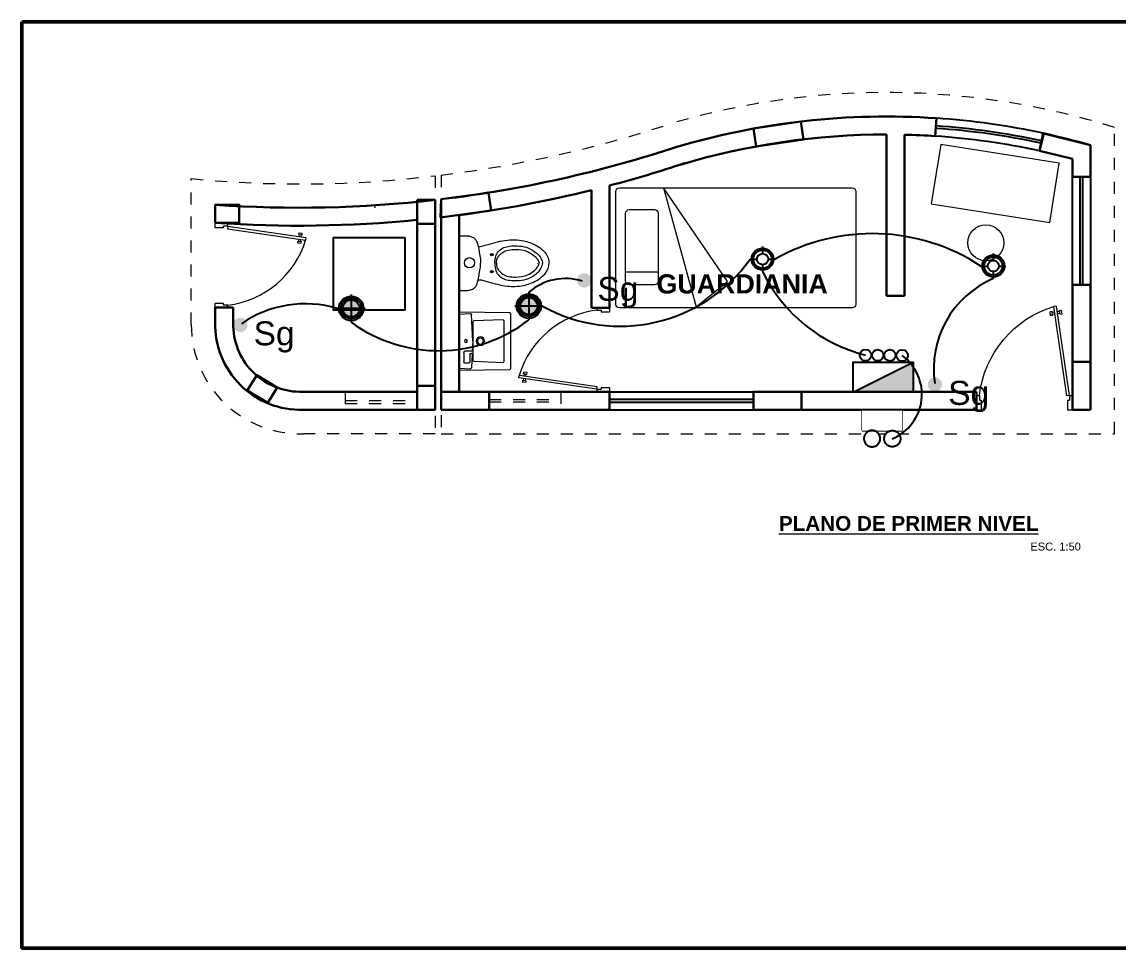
# Model space of a CAD drawing. Header units: millimetres. Extents: x 529.7 to 562.4, y 331.7 to 353.2.
# Drawn here: x 529.65 to 538.79, y 344.87 to 352.58 of the extents above; entities that cross this region are included whole.
import ezdxf

# ---------------------------------------------------------------- set-up
doc = ezdxf.new("R2010")
doc.units = ezdxf.units.MM
doc.set_wipeout_variables(frame=1)
for name, pattern in [('CONTINUA', [0]), ('DASHED2', [0.375, 0.25, -0.125]), ('HIDDEN2', [0.1875, 0.125, -0.0625])]:
    doc.linetypes.add(name, pattern=pattern)
for name, color, linetype, lineweight in [('0_Pluma_Nº__1', 253, 'Continuous', 9), ('COLUMNAS 50', 32, 'Continuous', 70), ('Emergencia', 20, 'Continuous', 25), ('Letras El', 9, 'Continuous', 5), ('letras sr', 7, 'Continuous', 5), ('Muebles fijos El', 101, 'Continuous', 0), ('Muros el', 144, 'Continuous', 60), ('Proyeccciones', 1, 'DASHED2', 18), ('Puertas El', 21, 'Continuous', 15), ('ROTULO', 253, 'Continuous', 0), ('Sanitarios el', 141, 'Continuous', 15), ('TOMACORRIENTE', 5, 'HIDDEN2', 30)]:
    doc.layers.add(name, color=color, linetype=linetype, lineweight=lineweight)
doc.layers.add('ALUMBRADO', color=1, linetype='Continuous')
doc.styles.add('Santa Rosa 1 50', font='trebuc.ttf')
doc.styles.get("Standard").update_dxf_attribs({"font": 'arial.ttf'})

# ---------------------------------------------------------------- blocks, each defined once
blk = doc.blocks.new('puerta 1.00')
at = {"layer": 'Puertas El'}
for p, q in [((165.765, -11.935), (165.765, -11.885)), ((165.865, -11.935), (165.765, -11.935)), ((165.915, -11.915), (165.865, -11.915)), ((165.865, -11.935), (165.865, -11.915)), ((165.915, -11.915), (165.911, -11.945)), ((165.911, -11.945), (166.841, -12.08)), ((165.915, -11.915), (165.915, -11.885)), ((165.915, -11.915), (166.845, -12.051)), ((166.76, -12.013), (166.763, -11.993)), ((166.763, -11.993), (166.802, -11.999)), ((166.748, -12.092), (166.746, -12.112)), ((166.748, -12.092), (166.788, -12.098)), ((166.762, -12.069), (166.758, -12.093)), ((166.76, -12.013), (166.8, -12.019)), ((166.766, -12.039), (166.77, -12.014)), ((166.782, -12.072), (166.778, -12.096)), ((166.788, -12.098), (166.785, -12.118)), ((166.79, -12.017), (166.786, -12.042)), ((166.8, -12.019), (166.802, -11.999)), ((166.845, -12.051), (166.841, -12.08)), ((166.845, -12.051), (166.841, -12.08)), ((166.845, -12.051), (166.841, -12.08)), ((166.746, -12.112), (166.785, -12.118)), ((165.765, -12.855), (165.765, -12.835)), ((165.765, -12.885), (165.765, -12.835)), ((165.865, -12.835), (165.765, -12.835)), ((165.865, -12.855), (165.865, -12.835)), ((165.915, -12.855), (165.865, -12.855)), ((165.915, -12.885), (165.915, -12.855))]:
    blk.add_line(p, q, dxfattribs=at)
at = {"layer": 'Puertas El', "linetype": 'ByBlock'}
blk.add_arc((165.782, -11.755), 1.108, 276.8989, 342.9435, dxfattribs=at)
blk = doc.blocks.new('Mure01pl')
at = {"color": 0, "linetype": 'ByBlock'}
blk.add_line((0.2001, -0.1061), (0.2001, -0.3767), dxfattribs=at)
blk.add_lwpolyline([(0.5, -1.995), (0.5, -0.055, 0.414214), (0.47, -0.025), (-0.47, -0.025, 0.414214), (-0.5, -0.055), (-0.5, -1.995, 0.414214), (-0.47, -2.025), (0.47, -2.025)], format="xyb", dxfattribs=at)
blk.add_lwpolyline([(-0.2889, -0.3767), (0.2778, -0.3767, 0.414214), (0.3078, -0.3467), (0.3078, -0.1361, 0.414214), (0.2778, -0.1061), (-0.2889, -0.1061, 0.414214), (-0.3189, -0.1361), (-0.3189, -0.3467, 0.414214)], format="xyb", close=True, dxfattribs=at)
blk.add_lwpolyline([(0.4912, -0.6956), (0.2787, -0.9566), (-0.5, -0.4227)], close=True, dxfattribs=at)
blk.add_arc((0.47, -1.995), 0.03, 270, 0, dxfattribs=at)
blk = doc.blocks.new('INODFLUX-P')
at = {"layer": 'Sanitarios el'}
for p, q in [((0, -0.2121), (0, 0.2126)), ((0.023, 0.2288), (0.0672, 0.2288)), ((0, 0.1438), (0, -0.0981)), ((0.2582, 0.0706), (0.2891, 0.0706)), ((0.2582, -0.071), (0.2891, -0.071)), ((0.023, -0.2282), (0.023, -0.2282)), ((0.023, -0.2282), (0.0672, -0.2282))]:
    blk.add_line(p, q, dxfattribs=at)
for centre, radius in [((0.0867, 0.0033), 0.0425), ((0.2717, 0.0706), 0.00872), ((0.2717, -0.071), 0.00872)]:
    blk.add_circle(centre, radius, dxfattribs=at)
for points in [[(0, 0.2126), (0.0044, 0.2213), (0.0135, 0.2274), (0.023, 0.2288)], [(0.0672, 0.2288), (0.0955, 0.223), (0.1264, 0.2081), (0.1445, 0.1864), (0.157, 0.1508), (0.1588, 0.1386)], [(0.1874, 0.1409), (0.2442, 0.1561), (0.3196, 0.1768), (0.4039, 0.1925), (0.4675, 0.1942), (0.5389, 0.1866), (0.5904, 0.1708), (0.6481, 0.1445), (0.701, 0.1046), (0.7429, 0.0445), (0.7506, -0.0003)], [(0.1579, 0.145), (0.1674, 0.1389), (0.1874, 0.1409)], [(0.2977, -0.0011), (0.3073, 0.0603), (0.3337, 0.1031), (0.3743, 0.1291), (0.42, 0.1406), (0.5047, 0.1425), (0.5802, 0.1255), (0.6419, 0.087), (0.6742, 0.0556), (0.6882, 0.0286), (0.6966, 0.0076), (0.6966, -0.0011)], [(0.1874, -0.1404), (0.2442, -0.1556), (0.3196, -0.1762), (0.4039, -0.192), (0.4675, -0.1937), (0.5389, -0.1861), (0.5904, -0.1703), (0.6481, -0.144), (0.701, -0.1041), (0.7429, -0.0439), (0.7506, 0.0009)], [(0.2977, -0.0011), (0.3073, -0.0624), (0.3337, -0.1052), (0.3743, -0.1312), (0.42, -0.1427), (0.5047, -0.1446), (0.5802, -0.1276), (0.6419, -0.0891), (0.6742, -0.0577), (0.6882, -0.0307), (0.6966, -0.0097), (0.6966, -0.0011)], [(0.0672, -0.2282), (0.0955, -0.2225), (0.1264, -0.2075), (0.1445, -0.1859), (0.157, -0.1503), (0.1588, -0.1381)], [(0.1579, -0.1444), (0.1674, -0.1384), (0.1874, -0.1404)], [(0, -0.2121), (0.0044, -0.2208), (0.0135, -0.2269), (0.023, -0.2282)]]:
    blk.add_spline(points, degree=3, dxfattribs=at)
for points, knots in [([(0.1588, 0.1386), (0.1623, 0.1223), (0.1698, 0.0871), (0.1777, 0.0409), (0.1792, 0.0109), (0.1796, 0.0003)], [0, 0, 0, 0, 0.0500478, 0.1080759, 0.1401372, 0.1401372, 0.1401372, 0.1401372]), ([(0.3131, -0.0011), (0.3106, 0.0471), (0.3384, 0.0711), (0.391, 0.1086), (0.4315, 0.1145), (0.5072, 0.1138), (0.5432, 0.1094), (0.5901, 0.088), (0.6081, 0.0754), (0.6383, 0.0517), (0.6458, 0.0447), (0.6554, 0.0285), (0.6616, 0.0158), (0.666, 0.0062), (0.6666, 0.0045), (0.6667, 0.0043)], [0, 0, 0, 0, 0.1299393, 0.1299393, 0.2598787, 0.2598787, 0.374754, 0.374754, 0.445792, 0.445792, 0.4942707, 0.4942707, 0.5266072, 0.5266072, 0.535214, 0.535214, 0.535214, 0.535214]), ([(0.1588, -0.1381), (0.1623, -0.1218), (0.1698, -0.0866), (0.1777, -0.0404), (0.1792, -0.0104), (0.1796, 0.0003)], [0, 0, 0, 0, 0.0500478, 0.1080759, 0.1401372, 0.1401372, 0.1401372, 0.1401372]), ([(0.3131, -0.0011), (0.3106, -0.0492), (0.3384, -0.0732), (0.391, -0.1107), (0.4315, -0.1166), (0.5072, -0.1159), (0.5432, -0.1115), (0.5901, -0.0901), (0.6081, -0.0775), (0.6383, -0.0539), (0.6458, -0.0468), (0.6554, -0.0306), (0.6616, -0.0179), (0.666, -0.0083), (0.6666, -0.0066), (0.6667, -0.0064)], [0, 0, 0, 0, 0.1299393, 0.1299393, 0.2598787, 0.2598787, 0.374754, 0.374754, 0.445792, 0.445792, 0.4942707, 0.4942707, 0.5266072, 0.5266072, 0.535214, 0.535214, 0.535214, 0.535214])]:
    blk.add_open_spline(points, degree=3, knots=knots, dxfattribs=at)
for points in [[(0.6667, 0.0043), (0.6667, 0.0041), (0.6667, 0.003), (0.6666, 0.0005)], [(0.6567, -0.0046), (0.6567, -0.0042), (0.6567, -0.0037), (0.6566, -0.0032)], [(0.6667, -0.0064), (0.6667, -0.0062), (0.6667, -0.0051), (0.6666, -0.0027)]]:
    blk.add_open_spline(points, degree=3, dxfattribs=at)
blk.add_point((0, 0), dxfattribs=at)
blk = doc.blocks.new('LAVAT1-P')
for p, q in [((-0.2254, 0), (-0.2295, -0.094)), ((0.2254, 0), (0.2295, -0.094)), ((0, -0.114), (-0.2199, -0.1044)), ((0, -0.114), (0.0814, -0.1105)), ((0.1054, -0.1094), (0.2199, -0.1044))]:
    blk.add_line(p, q)
at = {"color": 250}
for p, q in [((0.0838, -0.104), (0.0838, -0.0495)), ((0.0938, -0.0395), (0.1738, -0.0395)), ((0.1138, -0.0895), (0.1738, -0.0895)), ((0.1838, -0.0795), (0.1838, -0.0495)), ((0.1038, -0.104), (0.1038, -0.0995))]:
    blk.add_line(p, q, dxfattribs=at)
for points in [[(-0.2415, 0), (0.2415, 0), (0.2351, -0.4222, -0.409814), (0.2251, -0.432), (-0.2251, -0.432, -0.409814), (-0.2351, -0.4222)], [(-0.1679, -0.1236, -0.40154), (-0.1579, -0.114), (0.0738, -0.114), (0.1138, -0.114), (0.1579, -0.114, -0.40154), (0.1679, -0.1236), (0.1784, -0.3646, -0.427002), (0.1684, -0.375), (-0.1684, -0.375, -0.427002), (-0.1784, -0.3646)]]:
    blk.add_lwpolyline(points, format="xyb", close=True)
for centre, radius in [((0, -0.057), 0.0125), ((0, -0.178), 0.025)]:
    blk.add_circle(centre, radius, dxfattribs=at)
blk.add_circle((0, -0.178), 0.035)
for centre, start, end in [((0.0938, -0.0495), 90, 180), ((0.1138, -0.0995), 90, 180), ((0.1738, -0.0495), 360, 90), ((0.1738, -0.0795), 270, 0), ((0.0738, -0.104), 270, 360), ((0.1138, -0.104), 180, 270)]:
    blk.add_arc(centre, 0.01, start, end, dxfattribs=at)
for centre, start, end in [((-0.2195, -0.0944), 177.50973, 267.50973), ((0.2195, -0.0944), 272.49027, 2.49027)]:
    blk.add_arc(centre, 0.01, start, end)
blk = doc.blocks.new('LED')
at = {"layer": 'ALUMBRADO'}
h = blk.add_hatch(color=256, dxfattribs=at)
h.dxf.hatch_style = 1
edge = h.paths.add_edge_path(flags=17)
edge.add_arc((0, 0), 0.135, 0, 360)
edge = h.paths.add_edge_path()
edge.add_arc((0, 0), 0.162, 0, 360)
for points in [[(0, 0.185), (0, 0.082)], [(-0.185, 0), (-0.082, 0)], [(0.082, 0), (0.185, 0)], [(0, -0.082), (0, -0.185)]]:
    blk.add_lwpolyline(points, dxfattribs=at)
at = {"layer": 'ALUMBRADO', "linetype": 'CONTINUA', "ltscale": 0.003}
for radius in [0.162, 0.135, 0.0824]:
    blk.add_circle((0, 0), radius, dxfattribs=at)
blk = doc.blocks.new('LED PASILLO')
at = {"layer": 'ALUMBRADO'}
h = blk.add_hatch(color=202, dxfattribs=at)
h.dxf.hatch_style = 1
edge = h.paths.add_edge_path()
edge.add_line((0, 0.138), (0, -0.138))
edge.add_line((-0.138, 0), (0.138, 0))
edge = h.paths.add_edge_path()
edge.add_line((0, 0), (0, 0.085))
edge.add_arc((0, 0), 0.0845, 90, 180)
edge.add_line((-0.085, 0), (0, 0))
edge = h.paths.add_edge_path()
edge.add_line((0.085, 0), (0, 0))
edge.add_line((0, 0), (0, -0.085))
edge.add_arc((0, 0), 0.0845, 270, 360)
at = {"layer": 'ALUMBRADO', "color": 202}
for points in [[(0, 0.138), (0, -0.138)], [(-0.138, 0), (0.138, 0)]]:
    blk.add_lwpolyline(points, dxfattribs=at)
for radius in [0.122, 0.103, 0.0845]:
    blk.add_circle((0, 0), radius, dxfattribs=at)
blk = doc.blocks.new('Emergencia')
at = {"color": 1, "lineweight": 5}
blk.add_wipeout([(-0.077, -0.439), (-0.07, -0.435), (-0.064, -0.43), (-0.058, -0.425), (-0.052, -0.42), (-0.047, -0.413), (-0.042, -0.407), (-0.038, -0.4), (-0.034, -0.393), (-0.031, -0.386), (-0.029, -0.378), (-0.027, -0.37), (-0.026, -0.363), (-0.025, -0.355), (-0.025, -0.347), (-0.026, -0.339), (-0.027, -0.331), (-0.029, -0.323), (-0.031, -0.316), (-0.034, -0.308), (-0.038, -0.301), (-0.042, -0.294), (-0.047, -0.288), (-0.052, -0.282), (-0.058, -0.276), (-0.064, -0.271), (-0.07, -0.266), (-0.077, -0.262), (-0.084, -0.259), (-0.092, -0.256), (-0.099, -0.253), (-0.107, -0.251), (-0.115, -0.25), (-0.123, -0.249), (-0.131, -0.25), (-0.139, -0.25), (-0.146, -0.251), (-0.154, -0.253), (-0.162, -0.256), (-0.169, -0.259), (-0.176, -0.262), (-0.183, -0.267), (-0.189, -0.271), (-0.195, -0.276), (-0.201, -0.282), (-0.206, -0.288), (-0.211, -0.295), (-0.215, -0.301), (-0.219, -0.309), (-0.222, -0.316), (-0.224, -0.323), (-0.226, -0.331), (-0.227, -0.339), (-0.228, -0.347), (-0.228, -0.355), (-0.227, -0.363), (-0.226, -0.371), (-0.224, -0.379), (-0.222, -0.386), (-0.218, -0.393), (-0.215, -0.401), (-0.211, -0.407), (-0.206, -0.414), (-0.201, -0.42), (-0.195, -0.425), (-0.189, -0.431), (-0.183, -0.435), (-0.176, -0.439), (-0.169, -0.443), (-0.161, -0.446), (-0.154, -0.448), (-0.146, -0.45), (-0.138, -0.452), (-0.13, -0.452), (-0.122, -0.452), (-0.114, -0.452), (-0.107, -0.45), (-0.099, -0.448), (-0.091, -0.446), (-0.084, -0.443)], dxfattribs=at).dxf.layer = 'Emergencia'
at = {"layer": 'Emergencia', "color": 240, "true_color": 0xed1f24}
blk.add_lwpolyline([(-0.25, -0.25), (0.25, -0.25), (0.25, 0), (-0.25, 0)], close=True, dxfattribs=at)
at = {"color": 240, "lineweight": 5, "true_color": 0xed1f24}
blk.add_wipeout([(-0.25, -0.25), (0.25, -0.25), (0.25, 0), (-0.25, 0)], dxfattribs=at).dxf.layer = 'Emergencia'
at = {"layer": 'Emergencia', "color": 1}
blk.add_lwpolyline([(-0.077, -0.439), (-0.07, -0.435), (-0.064, -0.43), (-0.058, -0.425), (-0.052, -0.42), (-0.047, -0.413), (-0.042, -0.407), (-0.038, -0.4), (-0.034, -0.393), (-0.031, -0.386), (-0.029, -0.378), (-0.027, -0.37), (-0.026, -0.363), (-0.025, -0.355), (-0.025, -0.347), (-0.026, -0.339), (-0.027, -0.331), (-0.029, -0.323), (-0.031, -0.316), (-0.034, -0.308), (-0.038, -0.301), (-0.042, -0.294), (-0.047, -0.288), (-0.052, -0.282), (-0.058, -0.276), (-0.064, -0.271), (-0.07, -0.266), (-0.077, -0.262), (-0.084, -0.259), (-0.092, -0.256), (-0.099, -0.253), (-0.107, -0.251), (-0.115, -0.25), (-0.123, -0.249), (-0.131, -0.25), (-0.139, -0.25), (-0.146, -0.251), (-0.154, -0.253), (-0.162, -0.256), (-0.169, -0.259), (-0.176, -0.262), (-0.183, -0.267), (-0.189, -0.271), (-0.195, -0.276), (-0.201, -0.282), (-0.206, -0.288), (-0.211, -0.295), (-0.215, -0.301), (-0.219, -0.309), (-0.222, -0.316), (-0.224, -0.323), (-0.226, -0.331), (-0.227, -0.339), (-0.228, -0.347), (-0.228, -0.355), (-0.227, -0.363), (-0.226, -0.371), (-0.224, -0.379), (-0.222, -0.386), (-0.218, -0.393), (-0.215, -0.401), (-0.211, -0.407), (-0.206, -0.414), (-0.201, -0.42), (-0.195, -0.425), (-0.189, -0.431), (-0.183, -0.435), (-0.176, -0.439), (-0.169, -0.443), (-0.161, -0.446), (-0.154, -0.448), (-0.146, -0.45), (-0.138, -0.452), (-0.13, -0.452), (-0.122, -0.452), (-0.114, -0.452), (-0.107, -0.45), (-0.099, -0.448), (-0.091, -0.446), (-0.084, -0.443)], close=True, dxfattribs=at)
at = {"color": 1, "lineweight": 5}
blk.add_wipeout([(0.077, -0.439), (0.07, -0.435), (0.064, -0.43), (0.058, -0.425), (0.052, -0.42), (0.047, -0.413), (0.042, -0.407), (0.038, -0.4), (0.034, -0.393), (0.031, -0.386), (0.029, -0.378), (0.027, -0.37), (0.026, -0.363), (0.025, -0.355), (0.025, -0.347), (0.026, -0.339), (0.027, -0.331), (0.029, -0.323), (0.031, -0.316), (0.034, -0.308), (0.038, -0.301), (0.042, -0.294), (0.047, -0.288), (0.052, -0.282), (0.058, -0.276), (0.064, -0.271), (0.07, -0.266), (0.077, -0.262), (0.084, -0.259), (0.092, -0.256), (0.099, -0.253), (0.107, -0.251), (0.115, -0.25), (0.123, -0.249), (0.131, -0.25), (0.139, -0.25), (0.146, -0.251), (0.154, -0.253), (0.162, -0.256), (0.169, -0.259), (0.176, -0.262), (0.183, -0.267), (0.189, -0.271), (0.195, -0.276), (0.201, -0.282), (0.206, -0.288), (0.211, -0.295), (0.215, -0.301), (0.219, -0.309), (0.222, -0.316), (0.224, -0.323), (0.226, -0.331), (0.227, -0.339), (0.228, -0.347), (0.228, -0.355), (0.227, -0.363), (0.226, -0.371), (0.224, -0.379), (0.222, -0.386), (0.218, -0.393), (0.215, -0.401), (0.211, -0.407), (0.206, -0.414), (0.201, -0.42), (0.195, -0.425), (0.189, -0.431), (0.183, -0.435), (0.176, -0.439), (0.169, -0.443), (0.161, -0.446), (0.154, -0.448), (0.146, -0.45), (0.138, -0.452), (0.13, -0.452), (0.122, -0.452), (0.114, -0.452), (0.107, -0.45), (0.099, -0.448), (0.091, -0.446), (0.084, -0.443)], dxfattribs=at).dxf.layer = 'Emergencia'
at = {"layer": 'Emergencia', "color": 1}
blk.add_lwpolyline([(0.077, -0.439), (0.07, -0.435), (0.064, -0.43), (0.058, -0.425), (0.052, -0.42), (0.047, -0.413), (0.042, -0.407), (0.038, -0.4), (0.034, -0.393), (0.031, -0.386), (0.029, -0.378), (0.027, -0.37), (0.026, -0.363), (0.025, -0.355), (0.025, -0.347), (0.026, -0.339), (0.027, -0.331), (0.029, -0.323), (0.031, -0.316), (0.034, -0.308), (0.038, -0.301), (0.042, -0.294), (0.047, -0.288), (0.052, -0.282), (0.058, -0.276), (0.064, -0.271), (0.07, -0.266), (0.077, -0.262), (0.084, -0.259), (0.092, -0.256), (0.099, -0.253), (0.107, -0.251), (0.115, -0.25), (0.123, -0.249), (0.131, -0.25), (0.139, -0.25), (0.146, -0.251), (0.154, -0.253), (0.162, -0.256), (0.169, -0.259), (0.176, -0.262), (0.183, -0.267), (0.189, -0.271), (0.195, -0.276), (0.201, -0.282), (0.206, -0.288), (0.211, -0.295), (0.215, -0.301), (0.219, -0.309), (0.222, -0.316), (0.224, -0.323), (0.226, -0.331), (0.227, -0.339), (0.228, -0.347), (0.228, -0.355), (0.227, -0.363), (0.226, -0.371), (0.224, -0.379), (0.222, -0.386), (0.218, -0.393), (0.215, -0.401), (0.211, -0.407), (0.206, -0.414), (0.201, -0.42), (0.195, -0.425), (0.189, -0.431), (0.183, -0.435), (0.176, -0.439), (0.169, -0.443), (0.161, -0.446), (0.154, -0.448), (0.146, -0.45), (0.138, -0.452), (0.13, -0.452), (0.122, -0.452), (0.114, -0.452), (0.107, -0.45), (0.099, -0.448), (0.091, -0.446), (0.084, -0.443)], close=True, dxfattribs=at)
blk = doc.blocks.new('TD ALUMBRADO 1')
at = {"layer": 'ALUMBRADO'}
h = blk.add_hatch(color=256, dxfattribs=at)
h.dxf.hatch_style = 1
h.paths.add_polyline_path([(-0.5, 0), (0, 0.25), (0, 0)])
at = {"layer": 'ALUMBRADO', "color": 5}
for points in [[(-0.5, 0), (0, 0.25), (0, 0), (-0.5, 0)], [(-0.5, 0), (-0.5, 0.25), (0, 0.25), (0, 0), (-0.5, 0)]]:
    blk.add_lwpolyline(points, dxfattribs=at)
for centre in [(-0.3965, 0.3074), (-0.295, 0.3065), (-0.1934, 0.3056), (-0.0919, 0.3047)]:
    blk.add_circle(centre, 0.0473, dxfattribs=at)

msp = doc.modelspace()

# ---------------------------------------------------------------- hatches: boundary and pattern name
at = {"layer": 'ALUMBRADO', "lineweight": 25}
h = msp.add_hatch(color=102, dxfattribs=at)
h.dxf.hatch_style = 1
h.paths.add_polyline_path([(534.2796, 350.4294, -1), (534.3996, 350.4294, -1)])
h = msp.add_hatch(color=102, dxfattribs=at)
h.dxf.hatch_style = 1
h.paths.add_polyline_path([(531.4136, 350.0588, -1), (531.5336, 350.0588, -1)])
h = msp.add_hatch(color=102, dxfattribs=at)
h.dxf.hatch_style = 1
h.paths.add_polyline_path([(537.2042, 349.5623, -1), (537.3242, 349.5623, -1)])

# ---------------------------------------------------------------- linework, layer by layer
at = {"lineweight": -3}
for p, q in [((538.411, 350.3922), (538.411, 351.2922)), ((538.476, 350.3922), (538.476, 351.2922)), ((538.496, 351.2923), (538.4962, 350.3923)), ((538.561, 351.2923), (538.5612, 350.3923))]:
    msp.add_line(p, q, dxfattribs=at)
for p, q in [((534.5511, 349.502), (535.7511, 349.502)), ((534.5511, 349.4395), (535.7511, 349.4395)), ((534.5511, 349.4145), (535.7511, 349.4145)), ((534.5511, 349.352), (535.7511, 349.352))]:
    msp.add_line(p, q)
at = {"color": 5}
msp.add_lwpolyline([(532.8469, 350.784), (532.2469, 350.784), (532.2469, 350.184), (532.8469, 350.184), (532.8478, 350.784)], dxfattribs=at)
at = {"lineweight": -3}
for radius in [6.1557, 6.0707, 6.0907, 6.0057]:
    msp.add_arc((536.8612, 345.6399), radius, 77.74392, 86.12832, dxfattribs=at)
at = {"layer": '0_Pluma_Nº__1', "color": 30, "lineweight": 50, "true_color": 0xf8991e}
msp.add_lwpolyline([(529.6526, 352.5837), (543.4066, 352.5837), (543.4066, 344.8657), (529.6526, 344.8657)], close=True, dxfattribs=at)
at = {"layer": 'ALUMBRADO'}
for centre, radius, start, end in [((536.7422, 349.1675), 1.6518, 56.78608, 119.38328), ((534.6399, 351.3762), 1.3286, 240.90225, 324.61237), ((537.0085, 351.0827), 1.3159, 206.16164, 255.80694), ((534.1849, 349.9785), 0.4664, 72.66462, 131.0356), ((538.0749, 349.691), 0.8206, 113.2219, 188.49949), ((532.016, 349.2951), 0.9396, 73.50285, 124.54271), ((533.1255, 351.0779), 1.2341, 233.87497, 307.61178)]:
    msp.add_arc(centre, radius, start, end, dxfattribs=at)
at = {"layer": 'COLUMNAS 50', "linetype": 'Continuous', "lineweight": 30}
for points in [[(535.773, 351.5463), (535.7511, 351.6947), (536.1468, 351.7532), (536.1687, 351.6048), (535.773, 351.5463)], [(538.1363, 351.5098), (538.1734, 351.6552), (538.561, 351.5563), (538.561, 351.2923), (538.411, 351.2922), (538.411, 351.4422), (538.1363, 351.5098)], [(533.1421, 350.9539), (533.1469, 351.1059), (533.5432, 351.1605), (533.5637, 351.0119), (533.1421, 350.9539)], [(531.2645, 350.9097), (531.2645, 351.0597), (531.4645, 351.0597), (531.4645, 350.9097), (531.2645, 350.9097)], [(532.9469, 351.1001), (533.0969, 351.1001), (533.0969, 350.9001), (532.9469, 350.9001), (532.9469, 351.1001)], [(531.5315, 349.5134), (531.6103, 349.6411), (531.7805, 349.536), (531.7017, 349.4084), (531.5315, 349.5134)], [(532.9469, 349.552), (533.0969, 349.552), (533.0969, 349.352), (532.9469, 349.352), (532.9469, 349.552)], [(533.1469, 349.352), (533.1469, 349.502), (533.5469, 349.502), (533.5469, 349.352), (533.1469, 349.352)], [(535.7511, 349.352), (535.7511, 349.502), (536.1511, 349.502), (536.1511, 349.352), (535.7511, 349.352)]]:
    msp.add_lwpolyline(points, dxfattribs=at)
at = {"layer": 'COLUMNAS 50', "linetype": 'Continuous', "lineweight": 30, "elevation": 0}
msp.add_lwpolyline([(538.561, 349.352), (538.411, 349.352), (538.411, 349.752), (538.561, 349.752), (538.561, 349.352)], dxfattribs=at)
at = {"layer": 'Muebles fijos El'}
msp.add_lwpolyline([(538.222, 350.9122), (538.3002, 351.406), (537.3126, 351.5624), (537.2343, 351.0686)], close=True, dxfattribs=at)
msp.add_circle((537.6891, 350.7435), 0.15, dxfattribs=at)
at = {"layer": 'Muros el', "lineweight": 30, "ltscale": 0.05}
for p, q in [((537.2769, 351.7816), (537.2667, 351.6319)), ((536.8611, 351.6457), (536.8611, 350.302)), ((537.0111, 351.6438), (537.0111, 350.302)), ((538.168, 351.6554), (538.1361, 351.5088)), ((534.5511, 351.22), (534.5511, 350.202)), ((538.411, 351.2922), (538.561, 351.2923)), ((534.4011, 351.1819), (534.4011, 350.202)), ((531.2645, 350.9093), (531.2645, 351.0597)), ((533.0969, 351.1001), (533.0969, 349.352)), ((533.1469, 351.1059), (533.1469, 349.502)), ((532.9469, 350.9335), (532.9469, 349.502)), ((533.2969, 350.9736), (533.2969, 349.502)), ((534.6864, 350.369), (534.6864, 350.219)), ((536.8611, 350.302), (537.0111, 350.302)), ((531.2645, 350.2027), (531.2645, 350.0791)), ((531.4145, 350.2027), (531.4145, 350.045)), ((534.4011, 350.202), (534.5511, 350.202)), ((531.9951, 349.502), (532.9469, 349.502)), ((533.2969, 349.502), (534.5511, 349.502)), ((534.5511, 349.502), (534.5511, 349.352)), ((535.7511, 349.502), (537.611, 349.502)), ((535.7511, 349.502), (535.7511, 349.352)), ((537.611, 349.502), (537.611, 349.352)), ((531.9978, 349.352), (533.0969, 349.352)), ((533.1469, 349.352), (534.5511, 349.352)), ((535.7511, 349.352), (537.611, 349.352))]:
    msp.add_line(p, q, dxfattribs=at)
at = {"layer": 'Muros el', "lineweight": 30, "ltscale": 0.05, "elevation": 0}
for points in [[(538.561, 351.5563), (538.561, 351.2923)], [(538.411, 351.4422), (538.411, 351.2922)], [(538.411, 350.3922), (538.5612, 350.3923), (538.561, 349.352)], [(538.411, 350.3922), (538.411, 349.352)]]:
    msp.add_lwpolyline(points, dxfattribs=at)
at = {"layer": 'Muros el', "lineweight": 30, "ltscale": 0.05}
msp.add_lwpolyline([(531.2643, 350.2027), (531.4145, 350.2027)], dxfattribs=at)
for centre, radius, start, end in [((536.8612, 345.6399), 6.1557, 86.12832, 106.66212), ((536.8612, 345.6399), 6.0057, 90.00084, 106.64346), ((536.8612, 345.6399), 6.0057, 86.12832, 88.56967), ((536.8612, 345.6399), 6.1557, 73.97056, 77.74392), ((531.9598, 361.0932), 10.0576, 276.77897, 288.37639), ((536.8612, 345.6399), 6.0057, 75.04534, 77.74392), ((531.9598, 361.0932), 10.2076, 284.70636, 288.37639), ((531.9598, 361.0932), 10.2076, 277.52738, 283.83758), ((531.9598, 361.0932), 10.0576, 266.03637, 276.49221), ((531.9598, 361.0932), 10.2076, 266.0947, 275.54984), ((531.9738, 350.061), 0.7095, 178.54261, 271.93879), ((531.9738, 350.061), 0.5595, 181.45739, 272.1833)]:
    msp.add_arc(centre, radius, start, end, dxfattribs=at)
at = {"layer": 'Proyeccciones', "color": 165, "linetype": 'DASHED2', "lineweight": 9, "ltscale": 0.4, "true_color": 0x5e67af}
for p, q in [((531.4783, 351.0367), (531.4783, 351.0472)), ((532.5969, 351.0349), (532.5969, 351.0558)), ((533.0969, 351.034), (533.0969, 351.1001)), ((532.3469, 349.502), (532.3469, 349.352)), ((532.9469, 349.502), (532.9469, 349.352)), ((533.5469, 349.502), (533.5469, 349.352)), ((534.1469, 349.502), (534.1469, 349.352)), ((533.5469, 349.437), (534.1469, 349.437)), ((533.5469, 349.417), (534.1469, 349.417))]:
    msp.add_line(p, q, dxfattribs=at)
at = {"layer": 'Proyeccciones', "linetype": 'DASHED2', "lineweight": 9, "ltscale": 0.4}
for points in [[(533.1469, 351.3074), (533.1469, 349.152), (538.761, 349.152), (538.761, 351.7051, 0.148008), (535.0709, 351.7395, -0.050134)], [(531.0646, 351.2777, 0.054765), (533.0969, 351.3014), (533.0969, 349.152), (532.001, 349.152, -0.422995), (531.0643, 350.061)]]:
    msp.add_lwpolyline(points, format="xyb", close=True, dxfattribs=at)
at = {"layer": 'Proyeccciones', "color": 165, "linetype": 'DASHED2', "lineweight": 9, "ltscale": 0.4, "true_color": 0x5e67af, "elevation": 0}
for points in [[(532.3469, 349.4302), (532.9469, 349.4302)], [(532.3469, 349.4029), (532.9469, 349.4029)]]:
    msp.add_lwpolyline(points, dxfattribs=at)

# ---------------------------------------------------------------- block references
at = {"color": 4, "xscale": 0.6999999999999533, "yscale": 0.6999999999999533, "zscale": 0.6999999999999533}
msp.add_blockref('puerta 1.00', (415.2289, 359.2222), dxfattribs=at)
at = {"color": 4}
for p, xscale, yscale, zscale, rotation in [((650.5868, 341.1825), 0.6999999999999533, 0.6999999999999533, 0.6999999999999533, 180), ((547.919, 216.7397), -0.799999999999971, 0.799999999999971, 0.799999999999971, 270)]:
    msp.add_blockref('puerta 1.00', p, dxfattribs=dict(at, xscale=xscale, yscale=yscale, zscale=zscale, rotation=rotation))
at = {"layer": 'ALUMBRADO', "xscale": 0.5646712500000001, "yscale": 0.5646712500000001, "zscale": 0.5646712500000001}
for p in [(535.8274, 350.6068), (537.7514, 350.5495)]:
    msp.add_blockref('LED', p, dxfattribs=at)
at = {"layer": 'Muebles fijos El', "xscale": -1, "rotation": 89.99999999999967}
msp.add_blockref('Mure01pl', (534.5796, 350.7006), dxfattribs=at)
at = {"layer": 'ROTULO', "xscale": 1.002725831249997, "yscale": 1.002725831249997, "zscale": 1.002725831249997, "rotation": 359.9947611938667}
msp.add_blockref('TD ALUMBRADO 1', (537.0834, 349.4986), dxfattribs=at)
at = {"layer": 'Sanitarios el', "extrusion": (0, 0, -1), "xscale": -1, "zscale": -1}
msp.add_blockref('INODFLUX-P', (-533.2969, 350.5736), dxfattribs=at)
at = {"layer": 'Sanitarios el', "ltscale": 0.6, "xscale": -1, "rotation": 90}
msp.add_blockref('LAVAT1-P', (533.2969, 349.9236), dxfattribs=at)
at = {"layer": 'TOMACORRIENTE', "xscale": 0.8365500000000002, "yscale": 0.8365500000000002, "zscale": 0.8365500000000002, "rotation": 270}
for p in [(532.3979, 350.1961), (533.8787, 350.2153)]:
    msp.add_blockref('LED PASILLO', p, dxfattribs=at)

# ---------------------------------------------------------------- texts
at = {"layer": 'ALUMBRADO', "color": 102, "lineweight": 25}
for p in [(534.4504, 350.2592), (531.5844, 349.8886), (537.375, 349.3922)]:
    msp.add_text('Sg', height=0.2, dxfattribs=at).set_placement(p)
at = {"layer": 'Letras El', "color": 0, "insert": (534.9434, 350.4808), "char_height": 0.16, "attachment_point": 1, "style": 'Santa Rosa 1 50'}
msp.add_mtext_dynamic_manual_height_columns('{\\fSwis721 Ex BT|b1|i0|c0|p34;GUARDIANIA}', width=4.631987, gutter_width=1, heights=[0], dxfattribs=at)
at = {"layer": 'letras sr', "attachment_point": 1, "style": 'Santa Rosa 1 50'}
for s, width, heights, insert, char_height in [('{\\fSwis721 Ex BT|b1|i0|c0|p34;\\H0.88139x;\\LPLANO DE PRIMER NIVEL}', 3.398746, [0.3444], (535.9635, 348.466), 0.14), ('{\\fSwis721 Ex BT|b0|i0|c0|p34;\\H0.88139x;ESC. 1:50}', 2.143336, [0.1824], (538.0601, 348.2448), 0.075)]:
    msp.add_mtext_dynamic_manual_height_columns(s, width=width, gutter_width=0.5, heights=heights, dxfattribs=dict(at, insert=insert, char_height=char_height))

# ---------------------------------------------------------------- next in the draw order: block references
at = {"layer": 'ROTULO', "xscale": 0.6684838875000009, "yscale": 0.6684838875000009, "zscale": 0.6684838875000009, "rotation": 359.9518922148181}
msp.add_blockref('Emergencia', (536.825, 349.3452), dxfattribs=at)

# ---------------------------------------------------------------- next in the draw order: linework, layer by layer
at = {"layer": 'ALUMBRADO'}
msp.add_arc((536.7547, 349.4805), 0.4009, 292.68243, 53.83194, dxfattribs=at)

doc.saveas('drawing.dxf')
